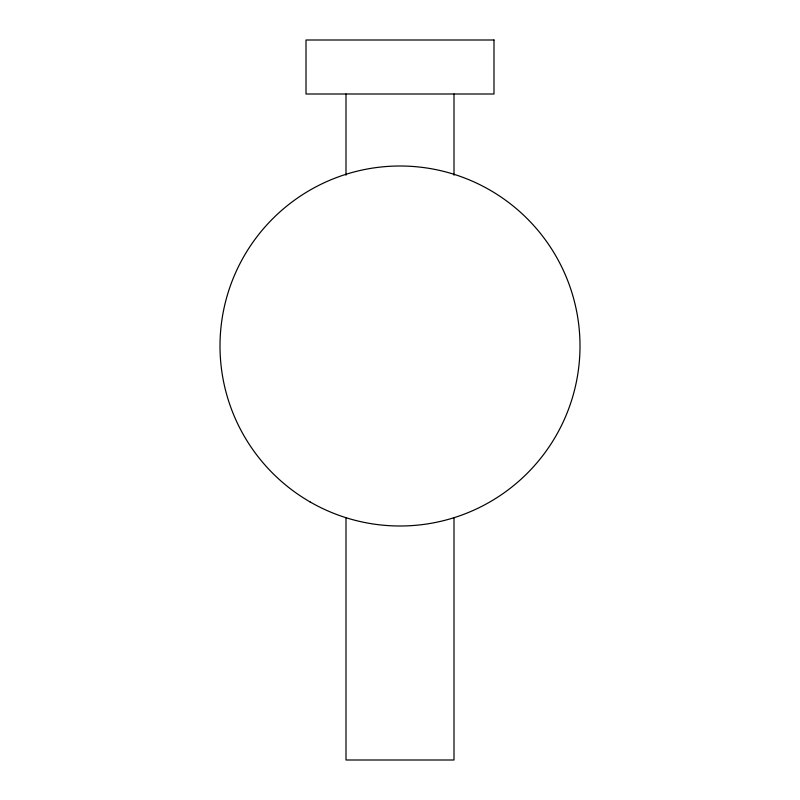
<?xml version="1.0" encoding="UTF-8"?>
<svg xmlns="http://www.w3.org/2000/svg" width="800" height="800" viewBox="0 0 800 800"><rect width="100%" height="100%" fill="white"/><g stroke="black" fill="none" stroke-linecap="round" stroke-linejoin="round"><path stroke-width="1.2" d="M454 94L454 175.22M454 517.59L454 760L346 760L346 517.59M346 94L346 175.22M493.99 40L306.01 40L306.01 94L493.99 94L493.99 40M310 501.88A180 180 0 0 0 580 346A180 180 0 0 0 310 190.12A180 180 0 0 0 310 501.88"/></g></svg>
